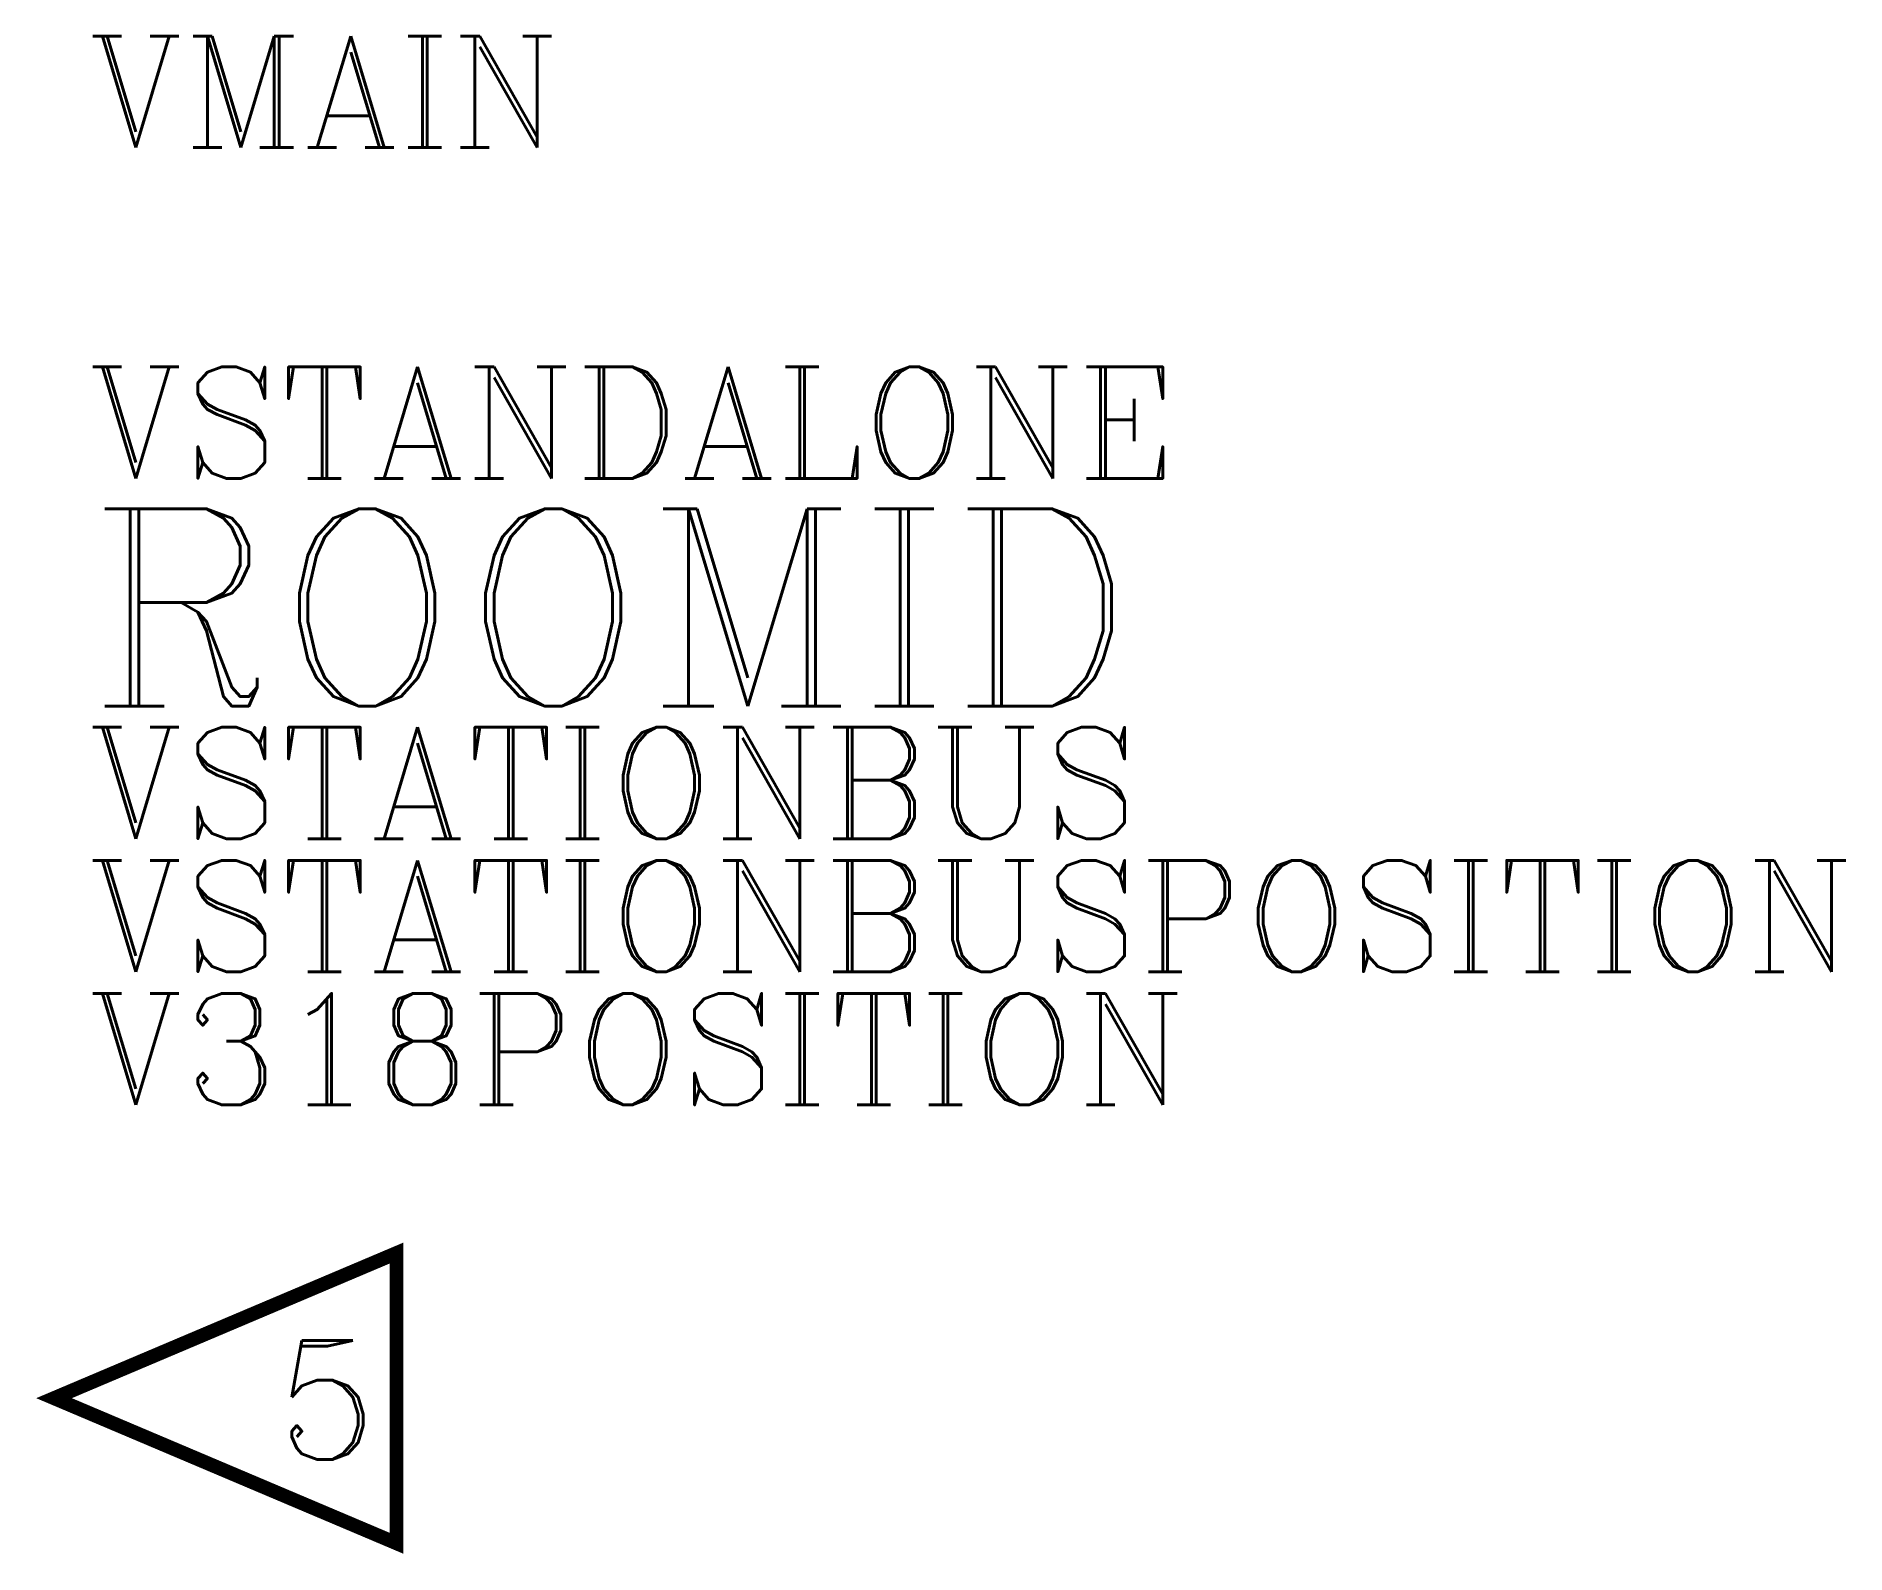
# Model space of a CAD drawing. Header units: inches. Extents: x -1 to 96.5, y -8.4 to 73.3.
import ezdxf

# ---------------------------------------------------------------- set-up
doc = ezdxf.new("R2010")
doc.units = ezdxf.units.IN
doc.header["$LTSCALE"] = 48
doc.header["$MEASUREMENT"] = 0
doc.styles.add('ROMANC', font='COMPLEX.SHX')
doc.styles.add('WSNotes', font='complex.shx', dxfattribs={"height": 18})

msp = doc.modelspace()

# ---------------------------------------------------------------- texts
at = {"flags": 1}
for tag, p, height, style in [('VMAIN', (1.83, 67.322), 6, 'ROMANC'), ('VSTANDALONE', (1.83, 49.518), 6, 'ROMANC'), ('ROOMID', (1.83, 37.261), 10.625, 'WSNotes'), ('VSTATIONBUS', (1.83, 30.119), 6, 'ROMANC'), ('VSTATIONBUSPOSITION', (1.83, 22.954), 6, 'ROMANC'), ('V318POSITION', (1.83, 15.789), 6, 'ROMANC')]:
    msp.add_attdef(tag, p, '', height=height, dxfattribs=dict(at, style=style))

# ---------------------------------------------------------------- wipeouts: each hides what was drawn before it
msp.add_wipeout([(18.437, 7.812), (0.297, 7.812), (0.297, -7.812), (18.437, -7.812)])

# ---------------------------------------------------------------- next in the draw order: linework, layer by layer
at = {"linetype": 'Continuous'}
for p, q in [((18.437, 7.812), (0, 0)), ((18.437, 7.812), (18.437, -7.812)), ((0, 0), (18.437, -7.812))]:
    msp.add_line(p, q, dxfattribs=at)
at = {"linetype": 'Continuous', "const_width": 0.75}
msp.add_lwpolyline([(18.437, 7.812), (0, 0), (18.437, -7.812)], close=True, dxfattribs=at)

# ---------------------------------------------------------------- next in the draw order: texts
at = {"linetype": 'Continuous', "style": 'ROMANC'}
msp.add_text('5', height=6.402, dxfattribs=at).set_placement((11.975, -3.303))

doc.saveas('drawing.dxf')
